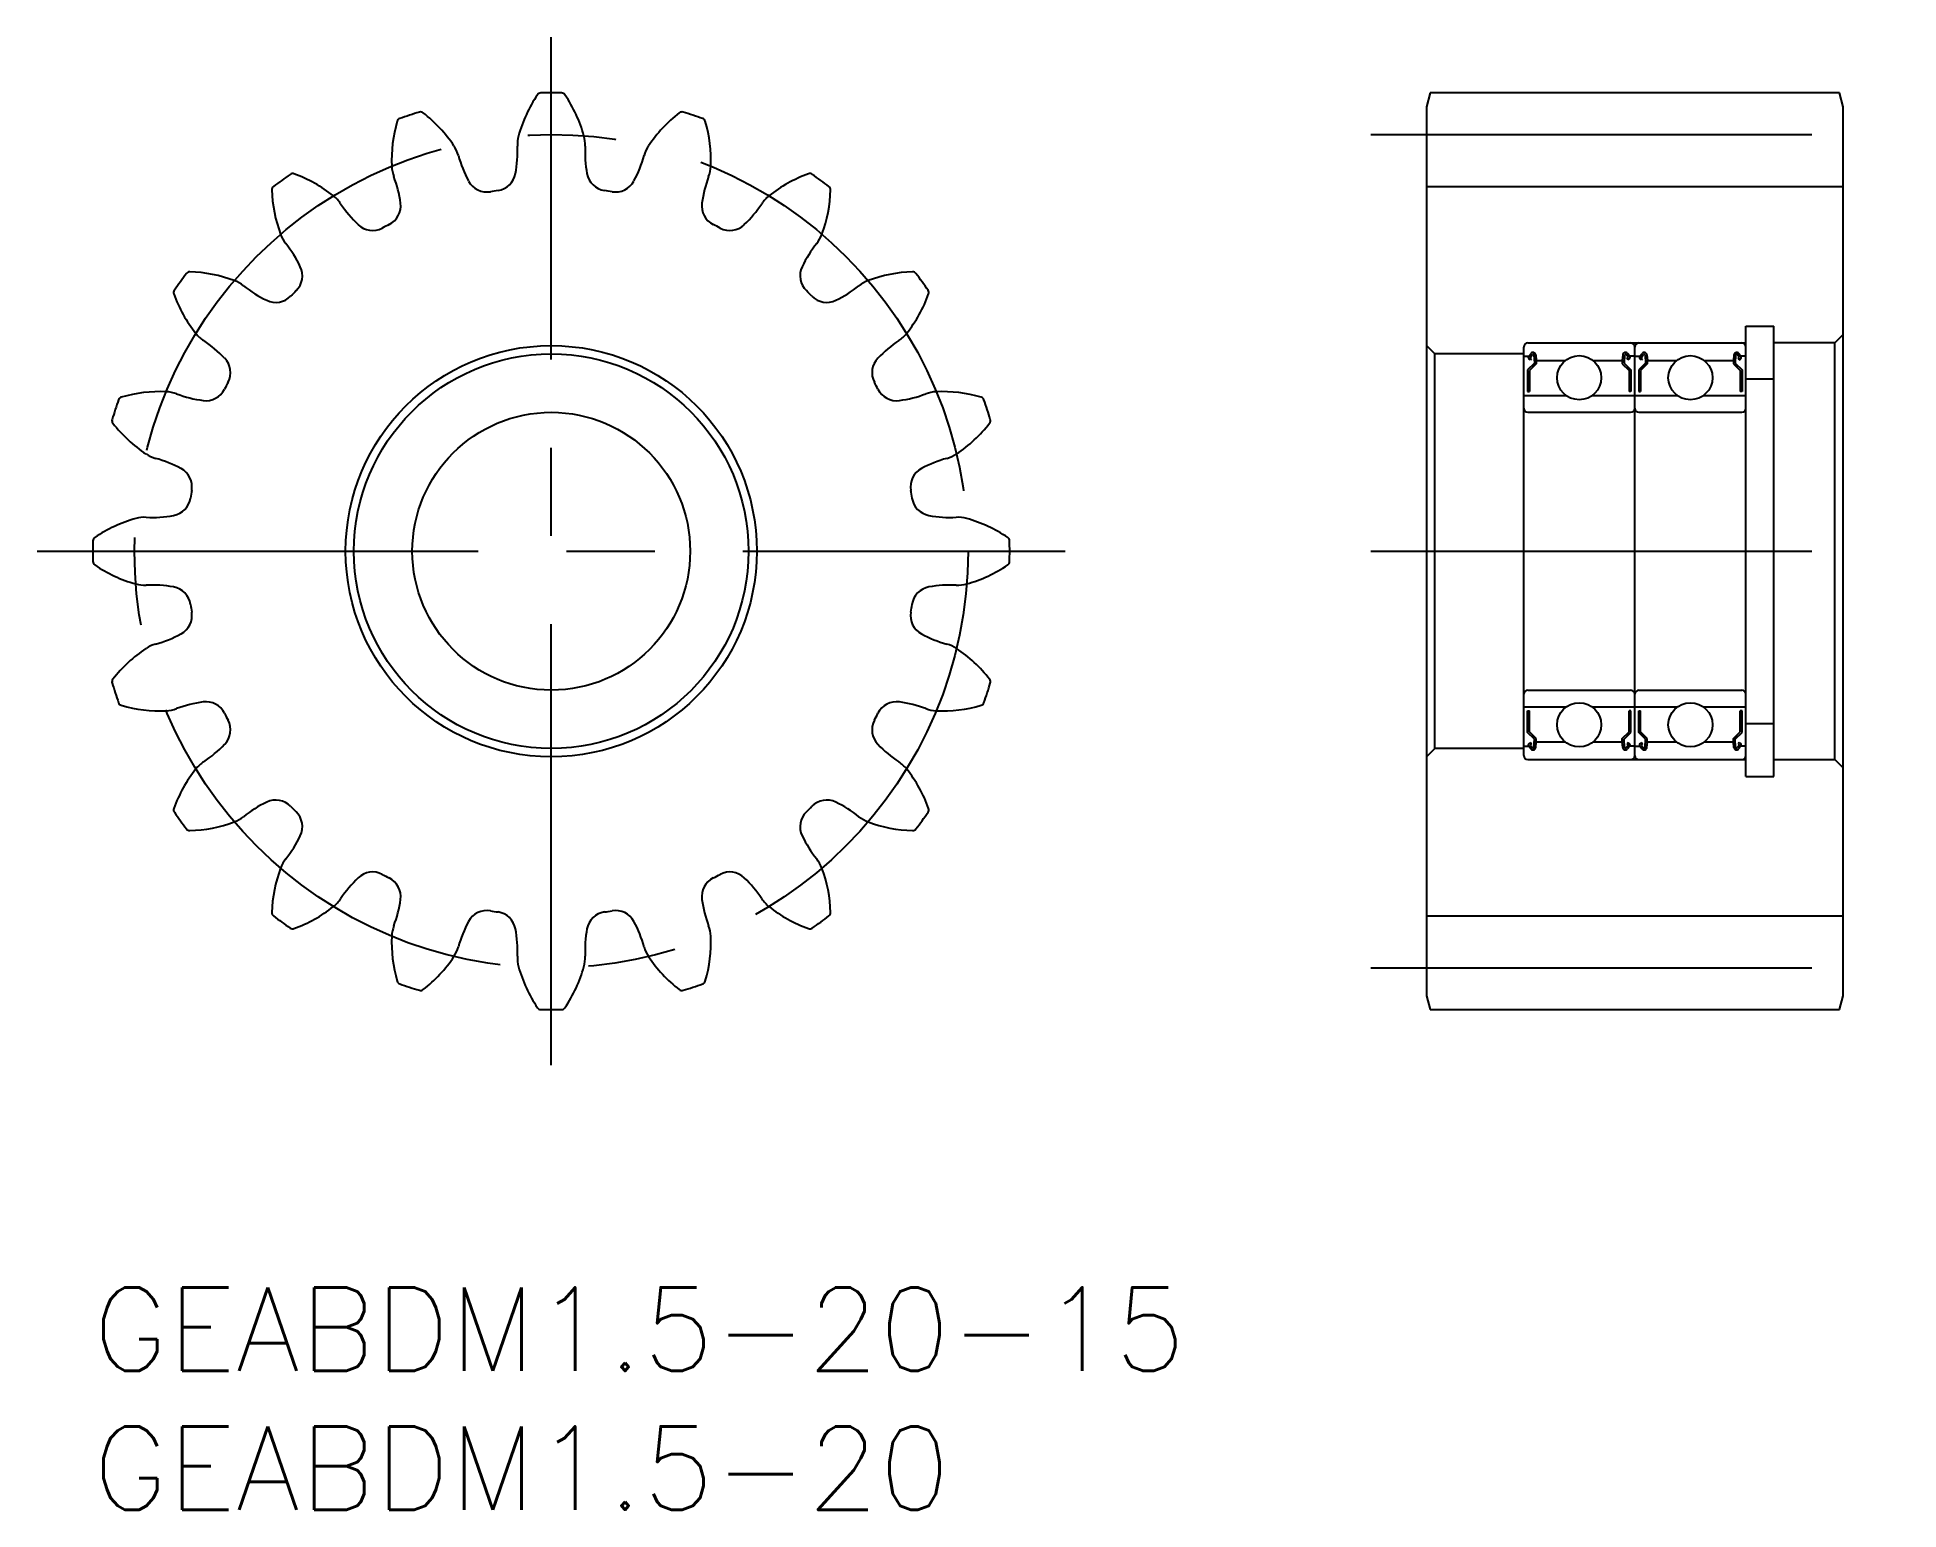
# Model space of a CAD drawing. Extents: x -2 to 65, y -8 to 45.
import ezdxf

# ---------------------------------------------------------------- set-up
doc = ezdxf.new("R2010")
doc.units = 0
doc.header["$LTSCALE"] = 0.5
doc.linetypes.add('CENTER', pattern=[50.8, 31.75, -6.35, 6.35, -6.35])
for name, color, linetype in [('MSM_CENTER', 1, 'CENTER'), ('MSM_CONTINUOUS', 7, 'CONTINUOUS'), ('MSM_PART_NUMBER', 7, 'CONTINUOUS')]:
    doc.layers.add(name, color=color, linetype=linetype)
doc.styles.get("Standard").update_dxf_attribs({"font": 'txt.shx', "height": 1, "bigfont": 'bigfont.shx'})

# ---------------------------------------------------------------- blocks, each defined once
blk = doc.blocks.new('*U3')
at = {"layer": 'MSM_PART_NUMBER'}
blk.add_text('GEABDM1.5-20', height=3, dxfattribs=at).set_placement((0, -8))
blk = doc.blocks.new('*U4')
at = {"layer": 'MSM_PART_NUMBER'}
blk.add_text('GEABDM1.5-20-15', height=3, dxfattribs=at).set_placement((0, -3))

msp = doc.modelspace()

# ---------------------------------------------------------------- linework, layer by layer
at = {"layer": 'MSM_CENTER'}
for p, q in [((16.5, 8), (16.5, 45)), ((46, 41.5), (65, 41.5)), ((-2, 26.5), (35, 26.5)), ((46, 26.5), (65, 26.5)), ((46, 11.5), (65, 11.5))]:
    msp.add_line(p, q, dxfattribs=at)
msp.add_circle((16.5, 26.5), 15, dxfattribs=at)
at = {"layer": 'MSM_CONTINUOUS'}
for p, q in [((48.134, 43), (48, 42.5)), ((62.866, 43), (48.134, 43)), ((63, 42.5), (62.866, 43)), ((48, 42.5), (48, 10.5)), ((63, 10.5), (63, 42.5)), ((48, 39.625), (63, 39.625)), ((59.5, 34.602), (60.5, 34.602)), ((59.5, 18.398), (59.5, 34.602)), ((60.5, 18.398), (60.5, 34.602)), ((63, 34.3), (62.7, 34)), ((48.3, 33.6), (48, 33.9)), ((51.5, 33.6), (48.3, 33.6)), ((48.3, 19.4), (48.3, 33.6)), ((51.5, 19.15), (51.5, 33.85)), ((51.5, 33.52), (51.682, 33.52)), ((51.65, 34), (59.5, 34)), ((51.682, 33.52), (51.764, 33.617)), ((51.732, 33.478), (51.814, 33.575)), ((51.871, 33.556), (51.885, 33.27)), ((51.936, 33.563), (51.953, 33.36)), ((55.064, 33.563), (55.047, 33.36)), ((55.129, 33.556), (55.115, 33.27)), ((55.268, 33.478), (55.186, 33.575)), ((55.318, 33.52), (55.236, 33.617)), ((55.467, 33.52), (55.318, 33.52)), ((55.5, 33.52), (55.318, 33.52)), ((55.5, 19.15), (55.5, 33.85)), ((55.5, 33.52), (55.682, 33.52)), ((55.533, 33.52), (55.682, 33.52)), ((55.682, 33.52), (55.764, 33.617)), ((55.732, 33.478), (55.814, 33.575)), ((55.871, 33.556), (55.885, 33.27)), ((55.936, 33.563), (55.953, 33.36)), ((59.064, 33.563), (59.047, 33.36)), ((59.129, 33.556), (59.115, 33.27)), ((59.268, 33.478), (59.186, 33.575)), ((59.318, 33.52), (59.236, 33.617)), ((59.5, 33.52), (59.318, 33.52)), ((62.7, 34), (60.5, 34)), ((62.7, 19), (62.7, 34)), ((51.885, 33.27), (51.641, 33.026)), ((51.641, 33.026), (51.641, 32.25)), ((51.74, 33.386), (51.69, 33.428)), ((51.95, 33.243), (51.706, 32.999)), ((51.706, 32.999), (51.706, 32.25)), ((51.782, 33.436), (51.732, 33.478)), ((51.74, 33.386), (51.782, 33.436)), ((51.95, 33.396), (51.95, 33.243)), ((51.953, 33.36), (52.998, 33.36)), ((54.002, 33.36), (55.047, 33.36)), ((55.05, 33.396), (55.05, 33.243)), ((55.05, 33.243), (55.294, 32.999)), ((55.115, 33.27), (55.359, 33.026)), ((55.218, 33.436), (55.268, 33.478)), ((55.26, 33.386), (55.218, 33.436)), ((55.26, 33.386), (55.31, 33.428)), ((55.294, 32.999), (55.294, 32.25)), ((55.359, 33.026), (55.359, 32.25)), ((55.885, 33.27), (55.641, 33.026)), ((55.641, 33.026), (55.641, 32.25)), ((55.74, 33.386), (55.69, 33.428)), ((55.95, 33.243), (55.706, 32.999)), ((55.706, 32.999), (55.706, 32.25)), ((55.782, 33.436), (55.732, 33.478)), ((55.74, 33.386), (55.782, 33.436)), ((55.95, 33.396), (55.95, 33.243)), ((55.953, 33.36), (56.998, 33.36)), ((58.002, 33.36), (59.047, 33.36)), ((59.05, 33.396), (59.05, 33.243)), ((59.05, 33.243), (59.294, 32.999)), ((59.115, 33.27), (59.359, 33.026)), ((59.218, 33.436), (59.268, 33.478)), ((59.26, 33.386), (59.218, 33.436)), ((59.26, 33.386), (59.31, 33.428)), ((59.294, 32.999), (59.294, 32.25)), ((59.359, 33.026), (59.359, 32.25)), ((51.641, 32.25), (51.706, 32.25)), ((55.359, 32.25), (55.294, 32.25)), ((55.641, 32.25), (55.706, 32.25)), ((59.359, 32.25), (59.294, 32.25)), ((59.5, 32.702), (60.5, 32.702)), ((51.5, 32.1), (53.037, 32.1)), ((51.65, 31.5), (55.35, 31.5)), ((53.963, 32.1), (55.5, 32.1)), ((55.5, 32.1), (57.037, 32.1)), ((55.65, 31.5), (59.35, 31.5)), ((57.963, 32.1), (59.5, 32.1)), ((51.65, 21.5), (55.35, 21.5)), ((55.65, 21.5), (59.35, 21.5)), ((51.5, 20.9), (53.037, 20.9)), ((53.963, 20.9), (55.5, 20.9)), ((55.5, 20.9), (57.037, 20.9)), ((57.963, 20.9), (59.5, 20.9)), ((51.641, 20.75), (51.706, 20.75)), ((51.641, 19.974), (51.641, 20.75)), ((51.706, 20.001), (51.706, 20.75)), ((55.294, 20.001), (55.294, 20.75)), ((55.359, 20.75), (55.294, 20.75)), ((55.359, 19.974), (55.359, 20.75)), ((55.641, 20.75), (55.706, 20.75)), ((55.641, 19.974), (55.641, 20.75)), ((55.706, 20.001), (55.706, 20.75)), ((59.294, 20.001), (59.294, 20.75)), ((59.359, 20.75), (59.294, 20.75)), ((59.359, 19.974), (59.359, 20.75)), ((59.5, 20.298), (60.5, 20.298)), ((51.5, 19.48), (51.682, 19.48)), ((51.885, 19.73), (51.641, 19.974)), ((51.682, 19.48), (51.764, 19.383)), ((51.74, 19.614), (51.69, 19.572)), ((51.95, 19.757), (51.706, 20.001)), ((51.782, 19.564), (51.732, 19.522)), ((51.732, 19.522), (51.814, 19.425)), ((51.74, 19.614), (51.782, 19.564)), ((51.871, 19.444), (51.885, 19.73)), ((51.936, 19.437), (51.953, 19.64)), ((51.95, 19.604), (51.95, 19.757)), ((51.953, 19.64), (52.998, 19.64)), ((54.002, 19.64), (55.047, 19.64)), ((55.064, 19.437), (55.047, 19.64)), ((55.05, 19.757), (55.294, 20.001)), ((55.05, 19.604), (55.05, 19.757)), ((55.115, 19.73), (55.359, 19.974)), ((55.129, 19.444), (55.115, 19.73)), ((55.268, 19.522), (55.186, 19.425)), ((55.26, 19.614), (55.218, 19.564)), ((55.218, 19.564), (55.268, 19.522)), ((55.318, 19.48), (55.236, 19.383)), ((55.26, 19.614), (55.31, 19.572)), ((55.5, 19.48), (55.318, 19.48)), ((55.467, 19.48), (55.318, 19.48)), ((55.5, 19.48), (55.682, 19.48)), ((55.533, 19.48), (55.682, 19.48)), ((55.885, 19.73), (55.641, 19.974)), ((55.682, 19.48), (55.764, 19.383)), ((55.74, 19.614), (55.69, 19.572)), ((55.95, 19.757), (55.706, 20.001)), ((55.782, 19.564), (55.732, 19.522)), ((55.732, 19.522), (55.814, 19.425)), ((55.74, 19.614), (55.782, 19.564)), ((55.871, 19.444), (55.885, 19.73)), ((55.936, 19.437), (55.953, 19.64)), ((55.95, 19.604), (55.95, 19.757)), ((55.953, 19.64), (56.998, 19.64)), ((58.002, 19.64), (59.047, 19.64)), ((59.064, 19.437), (59.047, 19.64)), ((59.05, 19.757), (59.294, 20.001)), ((59.05, 19.604), (59.05, 19.757)), ((59.115, 19.73), (59.359, 19.974)), ((59.129, 19.444), (59.115, 19.73)), ((59.268, 19.522), (59.186, 19.425)), ((59.26, 19.614), (59.218, 19.564)), ((59.218, 19.564), (59.268, 19.522)), ((59.318, 19.48), (59.236, 19.383)), ((59.26, 19.614), (59.31, 19.572)), ((59.5, 19.48), (59.318, 19.48)), ((48.3, 19.4), (48, 19.1)), ((51.5, 19.4), (48.3, 19.4)), ((51.65, 19), (59.5, 19)), ((60.5, 19), (62.7, 19)), ((62.7, 19), (63, 18.7)), ((59.5, 18.398), (60.5, 18.398)), ((48, 13.375), (63, 13.375)), ((48, 10.5), (48.134, 10)), ((62.866, 10), (63, 10.5)), ((48.134, 10), (62.866, 10))]:
    msp.add_line(p, q, dxfattribs=at)
for centre, radius in [((16.5, 26.5), 7.4), ((16.5, 26.5), 7.1), ((53.5, 32.745), 0.794), ((57.5, 32.745), 0.794), ((16.5, 26.5), 5), ((53.5, 20.255), 0.794), ((57.5, 20.255), 0.794)]:
    msp.add_circle(centre, radius, dxfattribs=at)
for centre, radius, start, end in [((20.141, 40.118), 5, 145.76897, 164.5), ((16.131, 42.846), 0.15, 91.29178, 145.76897), ((16.5, 26.5), 16.5, 88.7082, 91.2918), ((16.869, 42.846), 0.15, 34.23101, 88.70807), ((12.859, 40.118), 5, 15.5, 34.23103), ((16.5, 26.5), 16.5, 106.7082, 109.2918), ((11.799, 42.16), 0.15, 52.23104, 106.7082), ((8.829, 38.326), 5, 33.5, 52.23103), ((24.171, 38.326), 5, 127.76897, 146.5), ((21.201, 42.16), 0.15, 73.29179, 127.76897), ((16.5, 26.5), 16.5, 70.7082, 73.2918), ((15.755, 40.576), 5, 163.76897, 182.5), ((11.098, 41.932), 0.15, 109.2918, 163.76897), ((21.902, 41.932), 0.15, 16.23105, 70.70807), ((17.245, 40.576), 5, 357.5, 16.23103), ((11.98, 40.411), 1.221, 15.52241, 33.50004), ((10.84, 40.882), 4.444, 349.77245, 2.47762), ((16.5, 41.127), 1.221, 164.49997, 182.47759), ((16.5, 41.127), 1.221, 357.52241, 15.50003), ((22.16, 40.882), 4.444, 177.52238, 190.22755), ((21.02, 40.411), 1.221, 146.49997, 164.47759), ((11.98, 40.411), 1.221, 182.49997, 200.47759), ((17.439, 41.928), 4.444, 195.52238, 208.22755), ((15.561, 41.928), 4.444, 331.77245, 344.47762), ((21.02, 40.411), 1.221, 339.52241, 357.50003), ((6.594, 39.507), 0.15, 127.2918, 181.76897), ((16.5, 26.5), 16.5, 124.7082, 127.2918), ((7.19, 39.941), 0.15, 70.23105, 124.70807), ((5.55, 35.377), 5, 51.5, 70.23103), ((6.672, 38.429), 4.444, 7.77245, 20.47762), ((14.184, 40.18), 0.75, 208.22755, 279.60914), ((14.475, 40.226), 0.75, 278.39086, 349.77245), ((18.525, 40.226), 0.75, 190.22755, 261.60914), ((18.816, 40.18), 0.75, 260.39086, 331.77245), ((26.328, 38.429), 4.444, 159.52238, 172.22755), ((27.45, 35.377), 5, 109.76897, 128.5), ((25.81, 39.941), 0.15, 55.29179, 109.76897), ((16.5, 26.5), 16.5, 52.7082, 55.2918), ((26.406, 39.507), 0.15, 358.23105, 52.7082), ((11.442, 39.657), 5, 181.76897, 200.5), ((7.902, 38.334), 1.221, 33.52241, 51.50004), ((12.626, 41.463), 4.444, 213.52238, 226.22755), ((10.333, 38.929), 0.75, 296.39084, 7.77245), ((16.5, 26.5), 13.125, 98.39086, 99.60914), ((16.5, 26.5), 13.125, 80.39086, 81.60914), ((22.667, 38.929), 0.75, 172.22755, 243.60914), ((20.374, 41.463), 4.444, 313.77245, 326.47762), ((25.098, 38.334), 1.221, 128.49997, 146.47759), ((21.558, 39.657), 5, 339.5, 358.23103), ((10.07, 38.795), 0.75, 226.22755, 297.60914), ((16.5, 26.5), 13.125, 116.39086, 117.60914), ((16.5, 26.5), 13.125, 62.39086, 63.60914), ((22.93, 38.795), 0.75, 242.39086, 313.77245), ((7.902, 38.334), 1.221, 200.49997, 218.47759), ((3.467, 34.809), 4.444, 25.77245, 38.47762), ((29.533, 34.809), 4.444, 141.52238, 154.22755), ((25.098, 38.334), 1.221, 321.52241, 339.50003), ((16.5, 26.5), 16.5, 142.7082, 145.2918), ((3.493, 36.406), 0.15, 88.23104, 142.70807), ((3.343, 31.558), 5, 69.5, 88.23103), ((4.666, 35.098), 1.221, 51.52241, 69.50004), ((6.794, 36.415), 0.75, 314.39086, 25.77245), ((26.206, 36.415), 0.75, 154.22755, 225.60914), ((28.334, 35.098), 1.221, 110.49997, 128.47759), ((29.657, 31.558), 5, 91.76897, 110.5), ((29.507, 36.406), 0.15, 37.29179, 91.76897), ((16.5, 26.5), 16.5, 34.7082, 37.2918), ((3.059, 35.81), 0.15, 145.2918, 199.76897), ((7.623, 37.45), 5, 199.76897, 218.5), ((8.191, 39.533), 4.444, 231.52238, 244.22755), ((6.585, 36.206), 0.75, 244.22755, 315.60914), ((16.5, 26.5), 13.125, 134.39086, 135.60914), ((16.5, 26.5), 13.125, 44.39086, 45.60914), ((26.415, 36.206), 0.75, 224.39086, 295.77245), ((24.809, 39.533), 4.444, 295.77245, 308.47762), ((25.377, 37.45), 5, 321.5, 340.23103), ((29.941, 35.81), 0.15, 340.23105, 34.7082), ((4.666, 35.098), 1.221, 218.49997, 236.47759), ((28.334, 35.098), 1.221, 303.52241, 321.50004), ((1.537, 30.374), 4.444, 43.77245, 56.47762), ((31.463, 30.374), 4.444, 123.52238, 136.22755), ((51.65, 33.85), 0.15, 90, 180), ((51.732, 33.478), 0.0651, 140.00022, 230.08482), ((51.838, 33.554), 0.0977, 4.99676, 140.00022), ((51.839, 33.554), 0.0326, 2.81982, 140.00331), ((55.162, 33.554), 0.0977, 39.99978, 175.00324), ((55.161, 33.554), 0.0326, 39.99669, 177.18018), ((55.268, 33.478), 0.0651, 309.91518, 39.99978), ((55.35, 33.85), 0.15, 0, 90), ((55.65, 33.85), 0.15, 90, 180), ((55.732, 33.478), 0.0651, 140.00022, 230.08482), ((55.838, 33.554), 0.0977, 4.99676, 140.00022), ((55.839, 33.554), 0.0326, 2.81982, 140.00331), ((59.162, 33.554), 0.0977, 39.99978, 175.00324), ((59.161, 33.554), 0.0326, 39.99669, 177.18018), ((59.268, 33.478), 0.0651, 309.91518, 39.99978), ((59.35, 33.85), 0.15, 0, 90), ((4.205, 32.93), 0.75, 332.39086, 43.77245), ((28.795, 32.93), 0.75, 136.22755, 207.60914), ((2.424, 27.245), 5, 87.5, 106.23103), ((2.589, 31.02), 1.221, 69.52241, 87.50004), ((4.571, 36.328), 4.444, 249.52238, 262.22755), ((4.071, 32.667), 0.75, 262.22755, 333.60914), ((16.5, 26.5), 13.125, 152.39086, 153.60914), ((16.5, 26.5), 13.125, 26.39086, 27.60914), ((28.929, 32.667), 0.75, 206.39086, 277.77245), ((28.429, 36.328), 4.444, 277.77245, 290.47762), ((30.411, 31.02), 1.221, 92.49997, 110.47759), ((30.576, 27.245), 5, 73.76897, 92.5), ((16.5, 26.5), 16.5, 160.7082, 163.2918), ((1.068, 31.902), 0.15, 106.23104, 160.7082), ((31.932, 31.902), 0.15, 19.29179, 73.76897), ((16.5, 26.5), 16.5, 16.7082, 19.2918), ((51.65, 31.65), 0.15, 180, 270), ((55.35, 31.65), 0.15, 270, 0), ((55.65, 31.65), 0.15, 180, 270), ((59.35, 31.65), 0.15, 270, 0), ((0.84, 31.201), 0.15, 163.2918, 217.76897), ((4.674, 34.171), 5, 217.76897, 236.5), ((28.326, 34.171), 5, 303.5, 322.23103), ((32.16, 31.201), 0.15, 322.23105, 16.7082), ((2.589, 31.02), 1.221, 236.49997, 254.47759), ((1.072, 25.561), 4.444, 61.77245, 74.47762), ((31.928, 25.561), 4.444, 105.52238, 118.22755), ((30.411, 31.02), 1.221, 285.52241, 303.50003), ((2.82, 28.816), 0.75, 350.39086, 61.77245), ((30.18, 28.816), 0.75, 118.22755, 189.60914), ((2.774, 28.525), 0.75, 280.22755, 351.60914), ((16.5, 26.5), 13.125, 170.39086, 171.60914), ((16.5, 26.5), 13.125, 8.39086, 9.60914), ((30.226, 28.525), 0.75, 188.39086, 259.77245), ((2.882, 22.859), 5, 105.5, 124.23103), ((1.873, 26.5), 1.221, 87.52241, 105.50003), ((2.118, 32.16), 4.444, 267.52238, 280.22755), ((30.882, 32.16), 4.444, 259.77245, 272.47762), ((31.127, 26.5), 1.221, 74.49997, 92.47759), ((30.118, 22.859), 5, 55.76897, 74.5), ((16.5, 26.5), 16.5, 178.7082, 181.2918), ((0.154, 26.869), 0.15, 124.23104, 178.70807), ((32.846, 26.869), 0.15, 1.29179, 55.76897), ((16.5, 26.5), 16.5, 358.7082, 1.2918), ((0.154, 26.131), 0.15, 181.2918, 235.76897), ((2.882, 30.141), 5, 235.76897, 254.5), ((30.118, 30.141), 5, 285.5, 304.23103), ((32.846, 26.131), 0.15, 304.23105, 358.7082), ((1.873, 26.5), 1.221, 254.49997, 272.47759), ((2.118, 20.84), 4.444, 79.77245, 92.47762), ((2.774, 24.475), 0.75, 8.39086, 79.77245), ((30.226, 24.475), 0.75, 100.22755, 171.60914), ((30.882, 20.84), 4.444, 87.52238, 100.22755), ((31.127, 26.5), 1.221, 267.52241, 285.50003), ((2.82, 24.184), 0.75, 298.22755, 9.60914), ((16.5, 26.5), 13.125, 188.39086, 189.60914), ((30.18, 24.184), 0.75, 170.39086, 241.77245), ((16.5, 26.5), 13.125, 350.39086, 351.60914), ((1.072, 27.439), 4.444, 285.52238, 298.22755), ((31.928, 27.439), 4.444, 241.77245, 254.47762), ((4.674, 18.829), 5, 123.5, 142.23103), ((2.589, 21.98), 1.221, 105.52241, 123.50004), ((30.411, 21.98), 1.221, 56.49997, 74.47759), ((28.326, 18.829), 5, 37.76897, 56.5), ((0.84, 21.799), 0.15, 142.23105, 196.70807), ((16.5, 26.5), 16.5, 196.7082, 199.2918), ((16.5, 26.5), 16.5, 340.7082, 343.2918), ((32.16, 21.799), 0.15, 343.29179, 37.76897), ((51.65, 21.35), 0.15, 90, 180), ((55.35, 21.35), 0.15, 0, 90), ((55.65, 21.35), 0.15, 90, 180), ((59.35, 21.35), 0.15, 0, 90), ((1.068, 21.098), 0.15, 199.2918, 253.76897), ((2.424, 25.755), 5, 253.76897, 272.5), ((2.589, 21.98), 1.221, 272.49997, 290.47759), ((4.571, 16.672), 4.444, 97.77245, 110.47762), ((4.071, 20.333), 0.75, 26.39084, 97.77245), ((28.929, 20.333), 0.75, 82.22755, 153.60914), ((28.429, 16.672), 4.444, 69.52238, 82.22755), ((30.411, 21.98), 1.221, 249.52241, 267.50003), ((30.576, 25.755), 5, 267.5, 286.23103), ((31.932, 21.098), 0.15, 286.23105, 340.7082), ((16.5, 26.5), 13.125, 206.39086, 207.60914), ((4.205, 20.07), 0.75, 316.22755, 27.60914), ((28.795, 20.07), 0.75, 152.39086, 223.77245), ((16.5, 26.5), 13.125, 332.39086, 333.60914), ((1.537, 22.626), 4.444, 303.52238, 316.22755), ((31.463, 22.626), 4.444, 223.77245, 236.47762), ((51.732, 19.522), 0.0651, 129.91518, 219.99978), ((51.838, 19.446), 0.0977, 219.99978, 355.00324), ((51.839, 19.446), 0.0326, 219.99669, 357.18018), ((55.162, 19.446), 0.0977, 184.99676, 320.00022), ((55.161, 19.446), 0.0326, 182.81982, 320.00331), ((55.268, 19.522), 0.0651, 320.00022, 50.08482), ((55.732, 19.522), 0.0651, 129.91518, 219.99978), ((55.838, 19.446), 0.0977, 219.99978, 355.00324), ((55.839, 19.446), 0.0326, 219.99669, 357.18018), ((59.162, 19.446), 0.0977, 184.99676, 320.00022), ((59.161, 19.446), 0.0326, 182.81982, 320.00331), ((59.268, 19.522), 0.0651, 320.00022, 50.08482), ((4.666, 17.902), 1.221, 123.52241, 141.50004), ((28.334, 17.902), 1.221, 38.49997, 56.47759), ((51.65, 19.15), 0.15, 180, 270), ((55.35, 19.15), 0.15, 270, 0), ((55.65, 19.15), 0.15, 180, 270), ((59.35, 19.15), 0.15, 270, 0), ((7.623, 15.55), 5, 141.5, 160.23103), ((25.377, 15.55), 5, 19.76897, 38.5), ((8.191, 13.467), 4.444, 115.77245, 128.47762), ((6.585, 16.794), 0.75, 44.39086, 115.77245), ((26.415, 16.794), 0.75, 64.22755, 135.60914), ((24.809, 13.467), 4.444, 51.52238, 64.22755), ((3.059, 17.19), 0.15, 160.23105, 214.7082), ((16.5, 26.5), 16.5, 214.7082, 217.2918), ((3.343, 21.442), 5, 271.76897, 290.5), ((4.666, 17.902), 1.221, 290.49997, 308.47759), ((16.5, 26.5), 13.125, 224.39086, 225.60914), ((6.794, 16.585), 0.75, 334.22755, 45.60914), ((26.206, 16.585), 0.75, 134.39086, 205.77246), ((16.5, 26.5), 13.125, 314.39086, 315.60914), ((28.334, 17.902), 1.221, 231.52241, 249.50004), ((29.657, 21.442), 5, 249.5, 268.23103), ((16.5, 26.5), 16.5, 322.7082, 325.2918), ((29.941, 17.19), 0.15, 325.2918, 19.76897), ((3.493, 16.594), 0.15, 217.2918, 271.76897), ((3.467, 18.191), 4.444, 321.52238, 334.22755), ((29.533, 18.191), 4.444, 205.77245, 218.47762), ((29.507, 16.594), 0.15, 268.23105, 322.7082), ((7.902, 14.666), 1.221, 141.52241, 159.50004), ((25.098, 14.666), 1.221, 20.49997, 38.47759), ((11.442, 13.343), 5, 159.5, 178.23103), ((12.626, 11.537), 4.444, 133.77245, 146.47762), ((10.07, 14.205), 0.75, 62.39086, 133.77245), ((16.5, 26.5), 13.125, 242.39086, 243.60914), ((10.333, 14.071), 0.75, 352.22755, 63.60914), ((22.667, 14.071), 0.75, 116.39084, 187.77245), ((16.5, 26.5), 13.125, 296.39086, 297.60914), ((22.93, 14.205), 0.75, 46.22755, 117.60914), ((20.374, 11.537), 4.444, 33.52238, 46.22755), ((21.558, 13.343), 5, 1.76897, 20.5), ((6.594, 13.493), 0.15, 178.23105, 232.7082), ((5.55, 17.623), 5, 289.76897, 308.5), ((7.902, 14.666), 1.221, 308.49997, 326.47759), ((6.672, 14.571), 4.444, 339.52238, 352.22755), ((14.184, 12.82), 0.75, 80.39086, 151.77245), ((16.5, 26.5), 13.125, 260.39086, 261.60914), ((14.475, 12.774), 0.75, 10.22755, 81.60914), ((18.525, 12.774), 0.75, 98.39086, 169.77245), ((16.5, 26.5), 13.125, 278.39086, 279.60914), ((18.816, 12.82), 0.75, 28.22755, 99.60914), ((26.328, 14.571), 4.444, 187.77245, 200.47762), ((25.098, 14.666), 1.221, 213.52241, 231.50004), ((27.45, 17.623), 5, 231.5, 250.23103), ((26.406, 13.493), 0.15, 307.2918, 1.76897), ((16.5, 26.5), 16.5, 232.7082, 235.2918), ((7.19, 13.059), 0.15, 235.2918, 289.76897), ((11.98, 12.589), 1.221, 159.52241, 177.50004), ((17.439, 11.072), 4.444, 151.77245, 164.47762), ((10.84, 12.118), 4.444, 357.52238, 10.22755), ((22.16, 12.118), 4.444, 169.77245, 182.47762), ((15.561, 11.072), 4.444, 15.52238, 28.22755), ((21.02, 12.589), 1.221, 2.49997, 20.47759), ((25.81, 13.059), 0.15, 250.23105, 304.7082), ((16.5, 26.5), 16.5, 304.7082, 307.2918), ((15.755, 12.424), 5, 177.5, 196.23103), ((11.98, 12.589), 1.221, 326.49997, 344.47759), ((21.02, 12.589), 1.221, 195.52241, 213.50004), ((17.245, 12.424), 5, 343.76897, 2.5), ((8.829, 14.674), 5, 307.76897, 326.5), ((16.5, 11.873), 1.221, 177.52241, 195.50003), ((20.141, 12.882), 5, 195.5, 214.23103), ((12.859, 12.882), 5, 325.76897, 344.5), ((16.5, 11.873), 1.221, 344.49997, 2.47759), ((24.171, 14.674), 5, 213.5, 232.23103), ((11.098, 11.068), 0.15, 196.23105, 250.7082), ((16.5, 26.5), 16.5, 250.7082, 253.2918), ((11.799, 10.84), 0.15, 253.2918, 307.76897), ((21.201, 10.84), 0.15, 232.23105, 286.70807), ((16.5, 26.5), 16.5, 286.7082, 289.2918), ((21.902, 11.068), 0.15, 289.2918, 343.76897), ((16.131, 10.154), 0.15, 214.23105, 268.70807), ((16.869, 10.154), 0.15, 271.2918, 325.76897), ((16.5, 26.5), 16.5, 268.7082, 271.2918)]:
    msp.add_arc(centre, radius, start, end, dxfattribs=at)

# ---------------------------------------------------------------- block references
for name in ['*U4', '*U3']:
    msp.add_blockref(name, (0, 0), dxfattribs=at)

doc.saveas('drawing.dxf')
